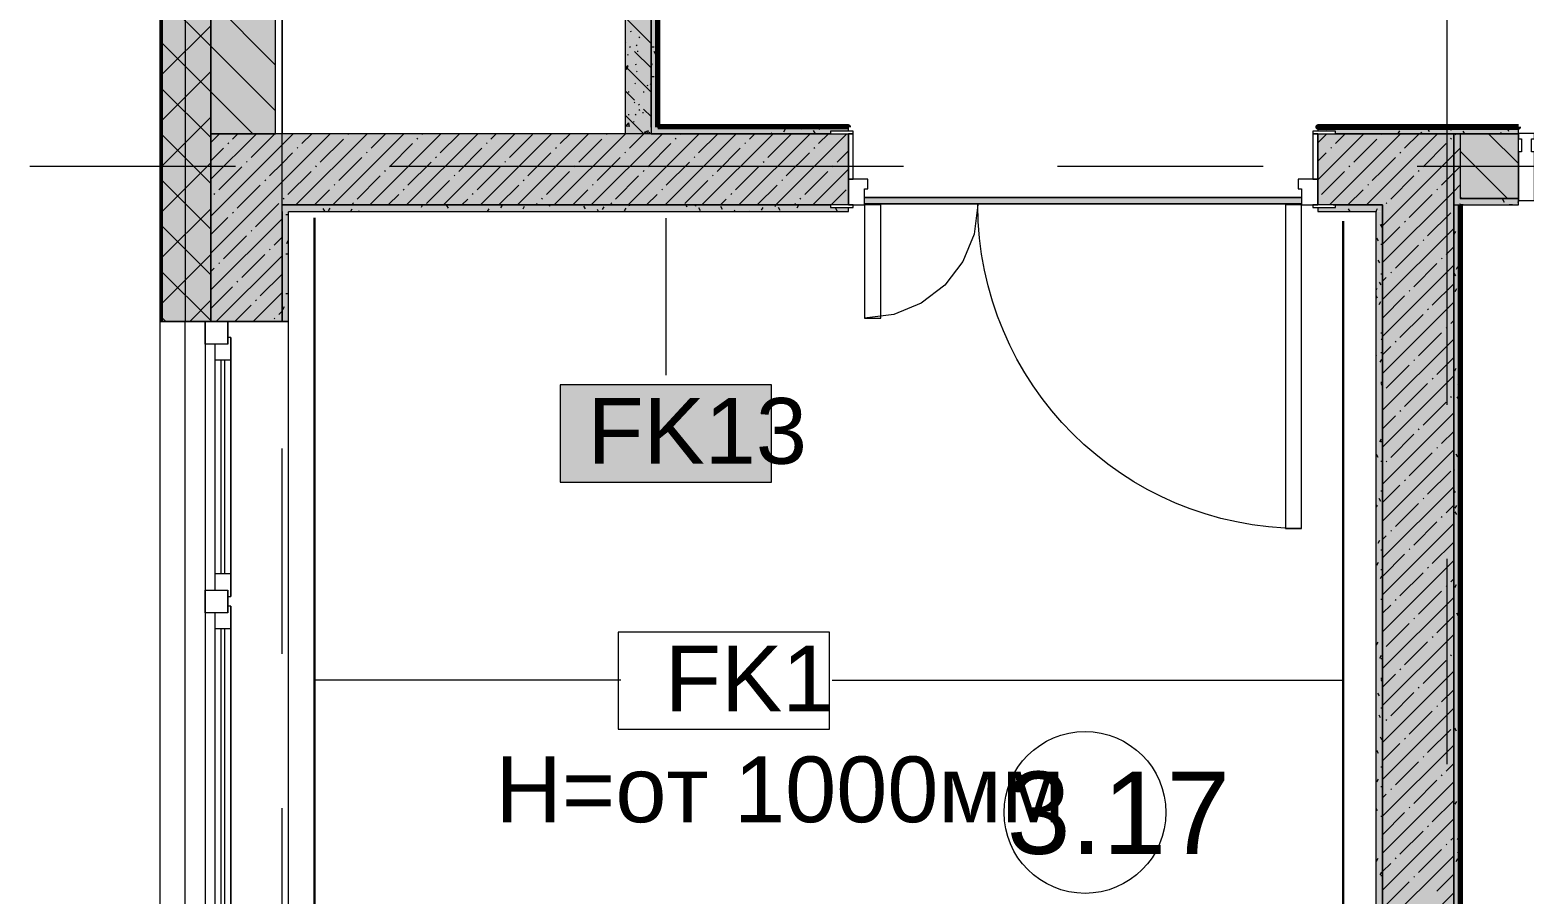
# Model space of a CAD drawing. Header units: millimetres. Extents: x -3817 to 677485, y -22715 to 103890.
# Drawn here: x 551499 to 556116, y 7427 to 10098 of the extents above; entities that cross this region are included whole.
import ezdxf

# ---------------------------------------------------------------- set-up
doc = ezdxf.new("R2010")
doc.units = ezdxf.units.MM
doc.layers.add('PDF _Геометрия', color=7, linetype='Continuous', true_color=0x1d1d1d)
doc.layers.add('PDF _Сплошная заливка', color=7, linetype='Continuous', true_color=0xffffff)
doc.layers.add('PDF _Текст', color=7, linetype='Continuous')
doc.styles.add('PDF GOST-Common', font='arial.ttf')

msp = doc.modelspace()

# ---------------------------------------------------------------- hatches: boundary and pattern name
at = {"layer": 'PDF _Сплошная заливка', "transparency": 33554559}
h = msp.add_hatch(color=256, dxfattribs=at)
h.paths.add_polyline_path([(551908.1, 1776.9), (552058.1, 1776.9), (552058.1, 7096.9), (551908.1, 7096.9), (551908.1, 5006.1)], flags=0)
h.paths.add_polyline_path([(551908.1, 9196.9), (552058.1, 9196.9), (552058.1, 10396.9), (551908.1, 10396.9)], flags=0)
h.paths.add_polyline_path([(551908.1, 12696.9), (552058.1, 12696.9), (552058.1, 14096.9), (551908.1, 14096.9)], flags=0)
h.paths.add_polyline_path([(551908.1, 14996.9), (552058.1, 14996.9), (552058.1, 16949.9), (551908.1, 16949.9), (551908.1, 16477.7)], flags=0)
for points in [[(553338.1, 9776.9), (553418.1, 9776.9), (553418.1, 10296.9), (553338.1, 10296.9), (553338.1, 9785.9)], [(555678.1, 1776.9), (555898.1, 1776.9), (555898.1, 9776.9), (555678.1, 9776.9), (555678.1, 1996.9)]]:
    msp.add_hatch(color=256, dxfattribs=at).paths.add_polyline_path(points)
h = msp.add_hatch(color=256, dxfattribs=at)
h.paths.add_polyline_path([(590658.1, 9776.9), (590658.1, 9796.9), (584238.4, 9796.9), (584238.4, 9776.9), (590158.1, 9776.9)], flags=0)
h.paths.add_polyline_path([(582608.4, 9776.9), (582608.4, 9796.9), (579895.8, 9796.9), (579884.3, 9776.9), (581977.9, 9776.9)], flags=0)
h.paths.add_polyline_path([(579838.1, 9776.9), (579849.7, 9796.9), (579633.1, 9796.9), (579633.1, 9784.9), (579663.1, 9784.9), (579663.1, 9776.9), (579833.1, 9776.9)], flags=0)
h.paths.add_polyline_path([(578503.1, 9776.9), (578503.1, 9784.9), (578533.1, 9785.9), (578533.1, 9796.9), (576289, 9796.9), (576289, 9776.9), (578361, 9776.9)], flags=0)
h.paths.add_polyline_path([(574078.1, 9776.9), (574729.1, 9776.9), (574729.1, 9796.9), (567383.4, 9796.9), (567383.4, 9776.9), (573976.6, 9776.9)], flags=0)
h.paths.add_polyline_path([(565738.4, 9776.9), (565738.4, 9796.9), (560928.1, 9796.9), (560928.1, 9776.9), (565207.7, 9776.9)], flags=0)
h.paths.add_polyline_path([(560762.8, 9776.9), (560923.1, 9776.9), (560923.1, 9796.9), (560583.7, 9796.9), (560572.8, 9777.9), (560538.1, 9796.9), (560533.1, 9796.9), (560533.1, 9776.9), (560538.1, 9776.9)], flags=0)
h.paths.add_polyline_path([(560428.1, 9776.9), (560528.1, 9776.9), (560528.1, 9796.9), (557743.1, 9796.9), (557743.1, 9776.9), (559828.1, 9776.9)], flags=0)
h.paths.add_polyline_path([(556098.1, 9776.9), (556098.1, 9796.9), (555478.1, 9796.9), (555478.1, 9784.9), (555533.1, 9784.9), (555533.1, 9776.9), (555898.1, 9776.9)], flags=0)
h.paths.add_polyline_path([(553418.1, 9776.9), (553973.1, 9778.7), (553973.1, 9784.9), (554028.1, 9784.9), (554028.1, 9796.9), (553418.1, 9796.9), (553418.1, 9785.9)], flags=0)
h = msp.add_hatch(color=256, dxfattribs=at)
h.paths.add_polyline_path([(552058.1, 1776.9), (552278.1, 1776.9), (552278.1, 7096.9), (552058.1, 7096.9), (552058.1, 5006.1)], flags=0)
h.paths.add_polyline_path([(552278.1, 9196.9), (552278.1, 9776.9), (552058.1, 9776.9), (552058.1, 9196.9)], flags=0)
h = msp.add_hatch(color=256, dxfattribs=at)
h.paths.add_polyline_path([(555525.6, 9556.9), (555678.1, 9556.9), (555678.1, 9776.9), (555478.1, 9776.9), (555478.1, 9556.9)], flags=0)
h.paths.add_polyline_path([(554028.1, 9556.9), (554028.1, 9776.9), (552278.1, 9776.9), (552278.1, 9556.9), (553973.1, 9556.9)], flags=0)
h.paths.add_polyline_path([(555918.1, 9556.9), (555918.1, 9776.9), (555898.1, 9776.9), (555898.1, 9556.9)], flags=0)
h = msp.add_hatch(color=256, dxfattribs=at)
h.paths.add_polyline_path([(568378.1, 9576.9), (568828.1, 9576.9), (568828.1, 9776.9), (567383.4, 9776.9), (567383.4, 9576.9), (568298.1, 9576.9)], flags=0)
h.paths.add_polyline_path([(562829.1, 9576.9), (564328.1, 9576.9), (564328.1, 9776.9), (563628.1, 9776.9), (563628.1, 9706.9), (562828.1, 9706.9), (562828.1, 9776.9), (560928.1, 9776.9), (560928.1, 9757.9), (560923.1, 9757.9), (560923.1, 9776.9), (560533.1, 9776.9), (560533.1, 9757.9), (560528.1, 9757.9), (560528.1, 9776.9), (560428.1, 9776.9), (560428.1, 9576.9), (562828.1, 9576.9)], flags=0)
h.paths.add_polyline_path([(565738.4, 9576.9), (565738.4, 9776.9), (564928.1, 9776.9), (564928.1, 9576.9), (565207.7, 9576.9)], flags=0)
h.paths.add_polyline_path([(557743.1, 9576.9), (559828.1, 9576.9), (559828.1, 9776.9), (557743.1, 9776.9)], flags=0)
h.paths.add_polyline_path([(555918.1, 9576.9), (556098.1, 9576.9), (556098.1, 9776.9), (555918.1, 9776.9)], flags=0)
h = msp.add_hatch(color=256, dxfattribs=at)
h.paths.add_polyline_path([(555658.1, 9536.9), (555678.1, 9536.9), (555678.1, 9556.9), (555533.1, 9555.7), (555533.1, 9548.9), (555478.1, 9548.9), (555478.1, 9536.9), (555533.1, 9536.9)], flags=0)
h.paths.add_polyline_path([(552298.1, 9536.9), (554028.1, 9536.9), (554028.1, 9548.9), (553973.1, 9548.9), (553973.1, 9556.9), (552278.1, 9556.9), (552278.1, 9536.9)], flags=0)
at = {"layer": 'PDF _Сплошная заливка', "true_color": 0x494949, "transparency": 33554559}
msp.add_hatch(color=251, dxfattribs=at).paths.add_polyline_path([(554977.4, 9560.3), (555428.1, 9560.3), (555428.1, 9580.3), (554078.1, 9580.3), (554078.1, 9560.3)])
at = {"layer": 'PDF _Сплошная заливка', "transparency": 33554559}
h = msp.add_hatch(color=256, dxfattribs=at)
h.paths.add_polyline_path([(559199.1, 9556.9), (559199.1, 9576.9), (557743.1, 9576.9), (557743.1, 9556.9), (559179.1, 9556.9)], flags=0)
h.paths.add_polyline_path([(555918.1, 9556.9), (556098.1, 9556.9), (556098.1, 9576.9), (555918.1, 9576.9)], flags=0)
h = msp.add_hatch(color=256, dxfattribs=at)
h.paths.add_polyline_path([(552278.1, 3496.9), (552298.1, 3496.9), (552298.1, 7096.9), (552278.1, 7096.9), (552278.1, 5006.1)], flags=0)
h.paths.add_polyline_path([(552278.1, 9196.9), (552298.1, 9196.9), (552298.1, 9536.9), (552278.1, 9536.9)], flags=0)

# ---------------------------------------------------------------- linework, layer by layer
at = {"layer": 'PDF _Геометрия', "color": 9, "lineweight": 9, "true_color": 0xc0c0c0}
for points in [[(551900.1, 14096.9), (551900.1, 12696.9), (552058.1, 12696.9), (552058.1, 10396.9), (551900.1, 10396.9), (551900.1, 9196.9), (552058.1, 9196.9), (551900.1, 9196.9), (551900.1, 7096.9), (552058.1, 7096.9), (551900.1, 7096.9), (551900.1, 1776.9), (551900.1, 1623.9), (551900.1, 1618.9), (555898.1, 1618.9), (555898.1, 1776.9), (552058.1, 1776.9), (552278.1, 1776.9), (555678.1, 1776.9), (555898.1, 1776.9), (555898.1, 9576.9), (555898.1, 2276.9), (555918.1, 2276.9)], [(553438.1, 9796.9), (553438.1, 10396.9), (553418.1, 10396.9)], [(552278.1, 9785.9), (552278.1, 10296.9), (552278.1, 9776.9)], [(554028.1, 9784.9), (554028.1, 9796.9)], [(555918.1, 9556.9), (556098.1, 9556.9), (556098.1, 9576.9), (556098.1, 9776.9), (556098.1, 9796.9), (555478.1, 9796.9), (555478.1, 9785.9)], [(554028.1, 9556.9), (554028.1, 9776.9)], [(555478.1, 9776.9), (555478.1, 9556.9)], [(552278.1, 3496.9), (552278.1, 1996.9), (555678.1, 1996.9), (555678.1, 2016.9), (555658.1, 2016.9), (555658.1, 1996.9), (555678.1, 1996.9), (555678.1, 7396.9), (555678.1, 1996.9), (552278.1, 1996.9), (552298.1, 1996.9), (552298.1, 3496.9), (552298.1, 7096.9), (552298.1, 9196.9), (552298.1, 9535.9)], [(554028.1, 9536.9), (554028.1, 9548.9)], [(555478.1, 9548.9), (555478.1, 9536.9)], [(555658.1, 2017.9), (555658.1, 7396.9), (555658.1, 9535.9)]]:
    msp.add_lwpolyline(points, dxfattribs=at)
at = {"layer": 'PDF _Геометрия', "color": 253, "lineweight": 9, "true_color": 0xaaaaaa}
for points in [[(552278.1, 9280.5), (552278.1, 10868)], [(555878.1, 8939.5), (555878.1, 10527)], [(551499, 9676.9), (552134, 9676.9)], [(552610.3, 9676.9), (554197.8, 9676.9)], [(554674, 9676.9), (555309, 9676.9)], [(555785.3, 9676.9), (557372.8, 9676.9)], [(552040.1, 9196.9), (552040.1, 7096.9)], [(552110.1, 9126.9), (552110.1, 9196.9)], [(552090.1, 8416.9), (552090.1, 9076.9)], [(552100.1, 9076.9), (552100.1, 8416.9)], [(552278.1, 8169.3), (552278.1, 8804.3)], [(555878.1, 7828.3), (555878.1, 8463.3)], [(552110.1, 8296.9), (552110.1, 8366.9)], [(552090.1, 7216.9), (552090.1, 8246.9)], [(552100.1, 8246.9), (552100.1, 7216.9)], [(552278.1, 6105.5), (552278.1, 7693)]]:
    msp.add_lwpolyline(points, dxfattribs=at)
at = {"layer": 'PDF _Геометрия', "color": 7, "lineweight": 9}
for points in [[(551905.1, 10396.9), (551905.1, 9196.9)], [(551908.1, 10396.9), (551908.1, 9196.9)], [(551979.1, 10396.9), (551979.1, 9196.9)], [(553418.1, 9796.9), (553418.1, 9776.9), (553973.1, 9776.9), (553418.1, 9776.9), (553338.1, 9776.9)], [(554028.1, 9796.9), (553439.1, 9796.9)], [(555898.1, 9576.9), (555898.1, 9776.9), (556098.1, 9776.9), (555918.1, 9776.9), (555918.1, 9576.9), (556098.1, 9576.9), (555918.1, 9576.9)], [(555918.1, 9776.9), (555898.1, 9776.9), (555898.1, 9576.9), (555898.1, 9556.9), (555918.1, 9556.9)], [(552278.1, 9536.9), (552278.1, 9196.9), (552278.1, 9536.9), (552278.1, 9556.9), (553973.1, 9556.9), (552278.1, 9556.9)], [(552298.1, 9536.9), (554028.1, 9536.9)], [(553463.6, 9516.2), (553463.6, 9030.8)], [(555478.1, 9536.9), (555525.6, 9536.9), (555658.1, 9536.9), (555658.1, 9535.9)], [(555918.1, 2276.9), (555918.1, 9555.9)], [(553325, 8087.9), (552378.1, 8087.9)], [(553978.1, 8087.9), (555557.1, 8087.9)]]:
    msp.add_lwpolyline(points, dxfattribs=at)
for points in [[(552058.1, 9776.9), (552058.1, 9196.9), (552058.1, 9776.9), (552058.1, 10396.9), (552058.1, 9776.9), (552258.1, 9776.9)], [(555678.1, 9776.9), (555533.1, 9776.9)], [(554078.1, 9580.3), (555428.1, 9580.3)], [(554078.1, 9560.3), (555428.1, 9560.3)], [(555678.1, 9523.8), (555678.1, 9536.9), (555678.1, 9556.9), (555525.6, 9556.9), (555678.1, 9556.9), (555678.1, 9536.9), (555678.1, 9523.8), (555678.1, 9344.9), (555678.1, 7396.9), (555678.1, 9344.9)], [(553790.2, 9000.7), (553137.1, 9000.7), (553137.1, 8700.7), (553790.2, 8700.7)], [(553969.5, 8236.9), (553316.4, 8236.9), (553316.4, 7936.9), (553969.5, 7936.9)]]:
    msp.add_lwpolyline(points, close=True, dxfattribs=at)
at = {"layer": 'PDF _Геометрия', "color": 231, "lineweight": 70, "true_color": 0xff80c0}
for points in [[(553439.1, 9797.9), (553439.1, 10396.9), (553439.1, 10397.9), (552279.1, 10397.9), (552279.1, 10396.9)], [(553418.1, 10396.9), (553438.1, 10396.9), (553438.1, 9796.9)], [(555918.1, 2276.9), (555918.1, 1875.9), (555919.1, 1875.9), (555919.1, 9555.9)]]:
    msp.add_lwpolyline(points, dxfattribs=at)
at = {"layer": 'PDF _Геометрия', "color": 9, "lineweight": 9, "true_color": 0xc0c0c0}
for points in [[(553418.1, 9796.9), (553418.1, 10296.9), (553418.1, 10376.9)], [(553338.1, 9776.9), (552278.1, 9776.9), (552258.1, 9776.9), (552258.1, 10296.9), (553338.1, 10296.9)], [(555898.1, 9776.9), (555678.1, 9776.9)], [(552278.1, 9196.9), (552058.1, 9196.9)], [(552298.1, 9196.9), (552278.1, 9196.9)]]:
    msp.add_lwpolyline(points, close=True, dxfattribs=at)
at = {"layer": 'PDF _Геометрия', "lineweight": 9}
for points in [[(552258.1, 9989.3), (552058.1, 10189.3), (551908.1, 10339.3)], [(552258.1, 9847.9), (552058.1, 10047.9), (551908.1, 10197.9)], [(551908.1, 9960.7), (552058.1, 10110.7)], [(552187.7, 9776.9), (552058.1, 9906.5), (551908.1, 10056.5)], [(551908.1, 9819.3), (552058.1, 9969.3)], [(552058.1, 9765), (551908.1, 9915)], [(551908.1, 9677.9), (552058.1, 9827.9)], [(552058.1, 9623.6), (551908.1, 9773.6)], [(552058.1, 9750.3), (552084.7, 9776.9)], [(552058.1, 9636.3), (552198.7, 9776.9)], [(552058.1, 9522.2), (552278.1, 9742.2), (552312.8, 9776.9)], [(552058.1, 9408.2), (552278.1, 9628.2), (552426.8, 9776.9)], [(552111.1, 9746.3), (552113.5, 9748.6)], [(552125.3, 9760.5), (552141.7, 9776.9)], [(552182.4, 9703.5), (552253.7, 9774.8)], [(552320.9, 9556.9), (552540.9, 9776.9)], [(552339.2, 9746.3), (552369.8, 9776.9)], [(552396.2, 9689.2), (552467.5, 9760.5)], [(552434.9, 9556.9), (552654.9, 9776.9)], [(552481.8, 9774.8), (552483.8, 9776.9)], [(552549, 9556.9), (552769, 9776.9)], [(552553, 9732), (552597.9, 9776.9)], [(552610.1, 9675), (552681.3, 9746.3)], [(552663, 9556.9), (552883, 9776.9)], [(552695.6, 9760.5), (552698, 9762.9)], [(552709.8, 9774.8), (552711.9, 9776.9)], [(552766.9, 9717.7), (552826, 9776.9)], [(552777.1, 9556.9), (552997.1, 9776.9)], [(552891.1, 9556.9), (553111.1, 9776.9)], [(552909.4, 9746.3), (552911.8, 9748.6)], [(552923.7, 9760.5), (552940, 9776.9)], [(552980.7, 9703.5), (553052, 9774.8)], [(553005.2, 9556.9), (553225.2, 9776.9)], [(553119.2, 9556.9), (553339.2, 9776.9)], [(553137.5, 9746.3), (553168.1, 9776.9)], [(553194.6, 9689.2), (553265.8, 9760.5)], [(553233.3, 9556.9), (553453.3, 9776.9)], [(553280.1, 9774.8), (553282.2, 9776.9)], [(553347.3, 9556.9), (553567.3, 9776.9)], [(553351.4, 9732), (553396.2, 9776.9)], [(553408.4, 9675), (553479.7, 9746.3)], [(553461.4, 9556.9), (553681.4, 9776.9)], [(553493.9, 9760.5), (553496.3, 9762.9)], [(553508.2, 9774.8), (553510.3, 9776.9)], [(553565.2, 9717.7), (553624.3, 9776.9)], [(553575.4, 9556.9), (553795.4, 9776.9)], [(553689.5, 9556.9), (553909.5, 9776.9)], [(553707.8, 9746.3), (553710.2, 9748.6)], [(553722, 9760.5), (553738.4, 9776.9)], [(553779.1, 9703.5), (553850.3, 9774.8)], [(553803.5, 9556.9), (554023.5, 9776.9)], [(553935.9, 9746.3), (553966.5, 9776.9)], [(555478.1, 9748.8), (555506.1, 9776.9)], [(555478.1, 9634.8), (555620.2, 9776.9)], [(555514.2, 9556.9), (555678.1, 9720.7), (555734.2, 9776.9)], [(555532.6, 9746.3), (555563.2, 9776.9)], [(555589.6, 9689.2), (555660.9, 9760.5)], [(555628.3, 9556.9), (555678.1, 9606.7), (555848.3, 9776.9)], [(555675.1, 9774.8), (555677.2, 9776.9)], [(555746.4, 9732), (555791.3, 9776.9)], [(555803.4, 9675), (555874.7, 9746.3)], [(555889, 9760.5), (555891.3, 9762.9)], [(555903.2, 9774.8), (555905.3, 9776.9)], [(556098.1, 9684.8), (556006.1, 9776.9)], [(552058.1, 9693.3), (552096.8, 9732)], [(552239.4, 9646.5), (552278.1, 9685.2), (552310.7, 9717.7)], [(552324.9, 9732), (552327.3, 9734.4)], [(552453.2, 9632.2), (552524.5, 9703.5)], [(552538.8, 9717.7), (552541.1, 9720.1)], [(552752.6, 9703.5), (552755, 9705.9)], [(552823.9, 9660.7), (552895.2, 9732)], [(553037.7, 9646.5), (553109, 9717.7)], [(553123.3, 9732), (553125.6, 9734.4)], [(553251.6, 9632.2), (553322.9, 9703.5)], [(553337.1, 9717.7), (553339.5, 9720.1)], [(553551, 9703.5), (553553.3, 9705.9)], [(553622.2, 9660.7), (553693.5, 9732)], [(553836.1, 9646.5), (553907.4, 9717.7)], [(553921.6, 9732), (553924, 9734.4)], [(553992.9, 9689.2), (554028.1, 9724.4)], [(555478.1, 9691.8), (555504.1, 9717.7)], [(555518.3, 9732), (555520.7, 9734.4)], [(555646.6, 9632.2), (555678.1, 9663.7), (555717.9, 9703.5)], [(555678.1, 9492.6), (555898.1, 9712.6), (555918.1, 9732.6)], [(555732.2, 9717.7), (555734.5, 9720.1)], [(556064.7, 9576.9), (555918.1, 9723.4)], [(551908.1, 9536.5), (552058.1, 9686.5)], [(552082.6, 9603.7), (552153.9, 9675)], [(552168.1, 9689.2), (552170.5, 9691.6)], [(552296.4, 9589.4), (552367.7, 9660.7)], [(552382, 9675), (552384.3, 9677.3)], [(552595.8, 9660.7), (552598.2, 9663.1)], [(552667.1, 9618), (552738.4, 9689.2)], [(552880.9, 9603.7), (552952.2, 9675)], [(552966.5, 9689.2), (552968.8, 9691.6)], [(553094.8, 9589.4), (553166, 9660.7)], [(553180.3, 9675), (553182.7, 9677.3)], [(553394.1, 9660.7), (553396.5, 9663.1)], [(553465.4, 9618), (553536.7, 9689.2)], [(553679.3, 9603.7), (553750.5, 9675)], [(553764.8, 9689.2), (553767.2, 9691.6)], [(553893.1, 9589.4), (553964.4, 9660.7)], [(553917.6, 9556.9), (554028.1, 9667.4)], [(553978.6, 9675), (553981, 9677.3)], [(555489.8, 9589.4), (555561.1, 9660.7)], [(555575.3, 9675), (555577.7, 9677.3)], [(555789.2, 9660.7), (555791.6, 9663.1)], [(555860.5, 9618), (555898.1, 9655.6), (555918.1, 9675.6)], [(552058.1, 9482.2), (551908.1, 9632.2)], [(552139.6, 9546.7), (552210.9, 9618)], [(552225.1, 9632.2), (552227.5, 9634.6)], [(552377.9, 9556.9), (552424.7, 9603.7)], [(552439, 9618), (552441.4, 9620.3)], [(552510.3, 9575.2), (552581.5, 9646.5)], [(552652.8, 9603.7), (552655.2, 9606.1)], [(552724.1, 9560.9), (552795.4, 9632.2)], [(552809.6, 9646.5), (552812, 9648.8)], [(552948.1, 9556.9), (553009.2, 9618)], [(553023.5, 9632.2), (553025.9, 9634.6)], [(553176.2, 9556.9), (553223.1, 9603.7)], [(553237.3, 9618), (553239.7, 9620.3)], [(553308.6, 9575.2), (553379.9, 9646.5)], [(553451.2, 9603.7), (553453.5, 9606.1)], [(553522.5, 9560.9), (553593.7, 9632.2)], [(553608, 9646.5), (553610.4, 9648.8)], [(553746.5, 9556.9), (553807.6, 9618)], [(553821.8, 9632.2), (553824.2, 9634.6)], [(553974.6, 9556.9), (554021.4, 9603.7)], [(555571.3, 9556.9), (555618.1, 9603.7)], [(555632.4, 9618), (555634.7, 9620.3)], [(555678.1, 9378.6), (555898.1, 9598.6), (555918.1, 9618.6)], [(555703.6, 9575.2), (555774.9, 9646.5)], [(555846.2, 9603.7), (555848.6, 9606.1)], [(552068.3, 9589.4), (552070.7, 9591.8)], [(552196.6, 9489.6), (552267.9, 9560.9)], [(552282.2, 9575.2), (552284.5, 9577.6)], [(552496, 9560.9), (552498.4, 9563.3)], [(552606, 9556.9), (552638.6, 9589.4)], [(552834.1, 9556.9), (552852.4, 9575.2)], [(552866.7, 9589.4), (552869, 9591.8)], [(553062.2, 9556.9), (553066.3, 9560.9)], [(553080.5, 9575.2), (553082.9, 9577.6)], [(553294.4, 9560.9), (553296.7, 9563.3)], [(553404.3, 9556.9), (553436.9, 9589.4)], [(553632.4, 9556.9), (553650.8, 9575.2)], [(553665, 9589.4), (553667.4, 9591.8)], [(553860.5, 9556.9), (553864.6, 9560.9)], [(553878.9, 9575.2), (553881.2, 9577.6)], [(555689.4, 9560.9), (555691.8, 9563.3)], [(555760.7, 9518.2), (555831.9, 9589.4)], [(555917.5, 9560.9), (555918.1, 9561.6)], [(555923.2, 9576.9), (555918.1, 9582)], [(551908.1, 9395), (552058.1, 9545)], [(552058.1, 9465.2), (552111.1, 9518.2)], [(552058.1, 9294.1), (552278.1, 9514.1)], [(552125.3, 9532.4), (552127.7, 9534.8)], [(555817.7, 9461.1), (555889, 9532.4)], [(552058.1, 9340.8), (551908.1, 9490.8)], [(552182.4, 9475.4), (552184.7, 9477.8)], [(555678.1, 9435.6), (555732.2, 9489.6)], [(555678.1, 9264.5), (555898.1, 9484.5)], [(555746.4, 9503.9), (555748.8, 9506.3)], [(552096.8, 9389.9), (552168.1, 9461.1)], [(552239.4, 9418.4), (552241.8, 9420.7)], [(552253.7, 9432.6), (552278.1, 9457.1)], [(555717.9, 9361.3), (555789.2, 9432.6)], [(555803.4, 9446.9), (555805.8, 9449.2)], [(555874.7, 9404.1), (555898.1, 9427.5)], [(551908.1, 9253.6), (552058.1, 9403.6)], [(552074.9, 9196.9), (552278.1, 9400.1)], [(552082.6, 9375.6), (552084.9, 9378)], [(552153.9, 9332.8), (552225.1, 9404.1)], [(555774.9, 9304.3), (555846.2, 9375.6)], [(555860.5, 9389.9), (555862.8, 9392.2)], [(552058.1, 9199.3), (551908.1, 9349.3)], [(552058.1, 9351.1), (552068.3, 9361.3)], [(552210.9, 9275.8), (552278.1, 9343)], [(555678.1, 9150.5), (555898.1, 9370.5)], [(555678.1, 9321.6), (555689.4, 9332.8)], [(555703.6, 9347.1), (555706, 9349.5)], [(552058.1, 9237.1), (552125.3, 9304.3)], [(552139.6, 9318.6), (552142, 9320.9)], [(552189, 9196.9), (552278.1, 9286)], [(555760.7, 9290.1), (555763, 9292.4)], [(555831.9, 9247.3), (555898.1, 9313.5)], [(551992.8, 9196.9), (552058.1, 9262.2)], [(552131.9, 9196.9), (552182.4, 9247.3)], [(552196.6, 9261.5), (552199, 9263.9)], [(555678.1, 9207.5), (555746.4, 9275.8)], [(555678.1, 9036.4), (555898.1, 9256.4)], [(555817.7, 9233), (555820.1, 9235.4)], [(551919.2, 9196.9), (551908.1, 9207.9)], [(552253.7, 9204.5), (552256, 9206.9)], [(552267.9, 9218.8), (552278.1, 9229)], [(555732.2, 9147.5), (555803.4, 9218.8)], [(555889, 9190.3), (555898.1, 9199.4)], [(555678.1, 8922.4), (555898.1, 9142.4)], [(555789.2, 9090.5), (555860.5, 9161.8)], [(555874.7, 9176), (555877.1, 9178.4)], [(555678.1, 9093.5), (555703.6, 9119)], [(555717.9, 9133.2), (555720.3, 9135.6)], [(555689.4, 8990.7), (555760.7, 9062)], [(555774.9, 9076.2), (555777.3, 9078.6)], [(555846.2, 9033.4), (555898.1, 9085.4)], [(555678.1, 8808.3), (555898.1, 9028.3)], [(555746.4, 8933.7), (555817.7, 9004.9)], [(555831.9, 9019.2), (555834.3, 9021.6)], [(555889, 8962.2), (555891.3, 8964.5)], [(555678.1, 8694.3), (555898.1, 8914.3)], [(555732.2, 8919.4), (555734.5, 8921.8)], [(555803.4, 8876.6), (555874.7, 8947.9)], [(555678.1, 8865.4), (555717.9, 8905.1)], [(555789.2, 8862.4), (555791.6, 8864.7)], [(555703.6, 8776.8), (555774.9, 8848.1)], [(555860.5, 8819.6), (555898.1, 8857.3)], [(555678.1, 8580.2), (555898.1, 8800.2)], [(555760.7, 8719.8), (555831.9, 8791.1)], [(555846.2, 8805.4), (555848.6, 8807.7)], [(555689.4, 8762.6), (555691.8, 8765)], [(555817.7, 8662.8), (555889, 8734.1)], [(555678.1, 8637.3), (555732.2, 8691.3)], [(555678.1, 8466.2), (555898.1, 8686.2)], [(555746.4, 8705.6), (555748.8, 8707.9)], [(555717.9, 8563), (555789.2, 8634.3)], [(555803.4, 8648.5), (555805.8, 8650.9)], [(555860.5, 8591.5), (555862.8, 8593.9)], [(555874.7, 8605.8), (555898.1, 8629.2)], [(555678.1, 8352.1), (555898.1, 8572.1)], [(555703.6, 8548.7), (555706, 8551.1)], [(555774.9, 8506), (555846.2, 8577.3)], [(555678.1, 8523.2), (555689.4, 8534.5)], [(555831.9, 8448.9), (555898.1, 8515.1)], [(555678.1, 8409.2), (555746.4, 8477.5)], [(555678.1, 8238.1), (555898.1, 8458.1)], [(555760.7, 8491.7), (555763, 8494.1)], [(555732.2, 8349.2), (555803.4, 8420.4)], [(555817.7, 8434.7), (555820.1, 8437.1)], [(555789.2, 8292.1), (555860.5, 8363.4)], [(555874.7, 8377.7), (555877.1, 8380)], [(555889, 8391.9), (555898.1, 8401.1)], [(555678.1, 8124), (555898.1, 8344)], [(555678.1, 8295.1), (555703.6, 8320.6)], [(555717.9, 8334.9), (555720.3, 8337.3)], [(555774.9, 8277.9), (555777.3, 8280.2)], [(555846.2, 8235.1), (555898.1, 8287)], [(555678.1, 8010), (555898.1, 8230)], [(555689.4, 8192.3), (555760.7, 8263.6)], [(555831.9, 8220.8), (555834.3, 8223.2)], [(555746.4, 8135.3), (555817.7, 8206.6)], [(555803.4, 8078.3), (555874.7, 8149.6)], [(555889, 8163.8), (555891.3, 8166.2)], [(555678.1, 7895.9), (555898.1, 8115.9)], [(555678.1, 8067), (555717.9, 8106.8)], [(555732.2, 8121.1), (555734.5, 8123.4)], [(555703.6, 7978.5), (555774.9, 8049.8)], [(555789.2, 8064), (555791.6, 8066.4)], [(555860.5, 8021.3), (555898.1, 8058.9)], [(555678.1, 7781.9), (555898.1, 8001.9)], [(555760.7, 7921.5), (555831.9, 7992.7)], [(555846.2, 8007), (555848.6, 8009.4)], [(555689.4, 7964.2), (555691.8, 7966.6)], [(555746.4, 7907.2), (555748.8, 7909.6)], [(555817.7, 7864.4), (555889, 7935.7)], [(555678.1, 7838.9), (555732.2, 7893)], [(555678.1, 7667.8), (555898.1, 7887.8)], [(555803.4, 7850.2), (555805.8, 7852.6)], [(555717.9, 7764.7), (555789.2, 7835.9)], [(555874.7, 7807.4), (555898.1, 7830.8)], [(555678.1, 7553.8), (555898.1, 7773.8)], [(555774.9, 7707.6), (555846.2, 7778.9)], [(555860.5, 7793.2), (555862.8, 7795.5)], [(555678.1, 7724.9), (555689.4, 7736.1)], [(555703.6, 7750.4), (555706, 7752.8)], [(555831.9, 7650.6), (555898.1, 7716.8)], [(555678.1, 7610.8), (555746.4, 7679.1)], [(555760.7, 7693.4), (555763, 7695.7)], [(555678.1, 7439.7), (555898.1, 7659.7)], [(555732.2, 7550.8), (555803.4, 7622.1)], [(555817.7, 7636.3), (555820.1, 7638.7)], [(555874.7, 7579.3), (555877.1, 7581.7)], [(555889, 7593.6), (555898.1, 7602.7)], [(555678.1, 7325.7), (555898.1, 7545.7)], [(555717.9, 7536.6), (555720.3, 7538.9)], [(555789.2, 7493.8), (555860.5, 7565.1)], [(555678.1, 7496.8), (555703.6, 7522.3)], [(555774.9, 7479.5), (555777.3, 7481.9)], [(555846.2, 7436.8), (555898.1, 7488.7)], [(555689.4, 7394), (555760.7, 7465.3)], [(555678.1, 7211.6), (555898.1, 7431.6)]]:
    msp.add_lwpolyline(points, dxfattribs=at)
at = {"layer": 'PDF _Геометрия', "color": 252, "lineweight": 9, "true_color": 0x878787}
for points in [[(553418.1, 10056.1), (553338.1, 10136.1)], [(553354.7, 10093.1), (553358, 10093.5)], [(553380.7, 10076.7), (553383.1, 10074.4)], [(553417.6, 10088.6), (553418.1, 10088.3)], [(553339.9, 10058.9), (553338.1, 10060.7)], [(553344.7, 10022.1), (553347.5, 10020.3)], [(553354.9, 10043.9), (553352.4, 10046.4)], [(553418.1, 9980.7), (553367.5, 10031.3)], [(553372.3, 10049.6), (553375, 10051.6)], [(553375.3, 10031.8), (553378.6, 10032.3)], [(553338.1, 9983.9), (553347.4, 9987.5)], [(553418.1, 9905.2), (553338.1, 9985.2)], [(553338.1, 9980.6), (553343.8, 9976.8)], [(553343.8, 9976.8), (553347.4, 9987.5)], [(553370.1, 9990.4), (553372.8, 9992.4)], [(553368, 9931.2), (553370.6, 9933.2)], [(553373.3, 9970.6), (553375.8, 9968.3)], [(553405, 9927.3), (553407.8, 9925.5)], [(553415.9, 9931.5), (553418.1, 9929.5)], [(553367.5, 9880.4), (553338.1, 9909.8)], [(553347.6, 9907.4), (553350.4, 9905.6)], [(553394, 9906.4), (553397.3, 9906.8)], [(553395.6, 9776.9), (553338.1, 9834.3)], [(553347.2, 9836.3), (553350.6, 9836.7)], [(553365.8, 9872), (553368.5, 9874.1)], [(553369.6, 9836.9), (553372.4, 9835.1)], [(553382.6, 9865.3), (553380.1, 9867.8)], [(553380.1, 9851.5), (553382.6, 9849.2)], [(553391.7, 9842.1), (553395.1, 9842.5)], [(553418.1, 9829.8), (553395.2, 9852.8)], [(553352, 9799.7), (553341.4, 9800.7), (553349.9, 9810.9)], [(553352, 9799.7), (553349.9, 9810.9)], [(553363.6, 9812.8), (553366.3, 9814.9)], [(553405.8, 9776.9), (553397.8, 9782.2), (553410.3, 9787)], [(553406.9, 9776.9), (553410.3, 9787)], [(553412.3, 9780.8), (553415.6, 9781.3)]]:
    msp.add_lwpolyline(points, dxfattribs=at)
at = {"layer": 'PDF _Геометрия', "color": 253, "lineweight": 9, "true_color": 0x9b9b9b}
for points in [[(553418.1, 10045.5), (553427.9, 10045.5)], [(553432.8, 10022.1), (553427.8, 10030.8)], [(553421.7, 9992.9), (553418.1, 9986.6)], [(553418.1, 9954.1), (553427.9, 9954.1)], [(553418.7, 9802.7), (553418.1, 9803.7)], [(553460.3, 9791.6), (553457.2, 9796.9)], [(553625.3, 9796.9), (553623.8, 9794.2)], [(553774.1, 9796.8), (553774, 9796.9)], [(553832.9, 9790.7), (553827.9, 9782)], [(553871.7, 9796.9), (553869.5, 9793.1)], [(553883.7, 9789.7), (553879.6, 9796.9)], [(553942.1, 9796.9), (553937.6, 9789.1)], [(555525.9, 9796.9), (555521.7, 9789.6)], [(555631.4, 9796.9), (555631.3, 9796.6)], [(555781.6, 9794.3), (555780.1, 9796.9)], [(555823.2, 9783.2), (555818.2, 9791.9)], [(555877.8, 9796.9), (555877.1, 9795.5)], [(555891.2, 9787.3), (555886.2, 9796)], [(555948.2, 9796.9), (555945.1, 9791.5)], [(556068.9, 9784.3), (556063.9, 9793)], [(553539.2, 9776.9), (553538.5, 9778)], [(553791.3, 9779.5), (553789.7, 9776.9)], [(553925.4, 9778.5), (553920.3, 9787.2)], [(555485, 9787.1), (555484.4, 9785.9)], [(555504.9, 9785.9), (555504.4, 9786.7)], [(555730.8, 9786), (555725.7, 9777.3)], [(555798.8, 9781.9), (555795.9, 9776.9)], [(555932.5, 9776.9), (555927.9, 9784.8)], [(556044.5, 9780.8), (556042.2, 9776.9)], [(552712.5, 9556.9), (552707.8, 9548.8)], [(553106, 9551.8), (553103.1, 9556.9)], [(553174, 9555.9), (553173.5, 9556.9)], [(553351.7, 9552.9), (553349.4, 9556.9)], [(553529.4, 9549.9), (553525.4, 9556.9)], [(553557.1, 9556.9), (553554.7, 9552.6)], [(553803.5, 9556.9), (553800.4, 9551.5)], [(555563.3, 9556.9), (555562.2, 9555)], [(555917.2, 9557.8), (555918.1, 9557.8), (555927.2, 9557.8)], [(555918.7, 9556.9), (555918.1, 9557.9)], [(555918.7, 9556.8), (555918.5, 9557.1)], [(556054.8, 9564.9), (556049.8, 9573.7)], [(556069.6, 9557.8), (556079.6, 9557.8)], [(556098.1, 9568.8), (556095.3, 9564)], [(552290, 9527.3), (552298.1, 9527.3)], [(552410.4, 9537.4), (552405.4, 9546.1)], [(552425.5, 9547.4), (552420.4, 9538.7)], [(552493.5, 9543.4), (552489.7, 9536.9)], [(552516.3, 9536.9), (552515.1, 9539)], [(552792.2, 9546.6), (552787.2, 9555.4)], [(552916.9, 9545.3), (552912.1, 9536.9)], [(552958.6, 9556.4), (552953.5, 9547.7)], [(553026.6, 9552.3), (553021.6, 9543.6)], [(553215.7, 9544.7), (553210.6, 9553.5)], [(553255.4, 9536.9), (553252.3, 9542.3)], [(553272.3, 9551.2), (553267.3, 9542.5)], [(553340.4, 9547.1), (553335.3, 9538.4)], [(553571.1, 9538.8), (553566, 9547.5)], [(553639.1, 9542.8), (553634.1, 9551.6)], [(553677.7, 9536.9), (553675.7, 9540.4)], [(553722.2, 9537.9), (553721.6, 9536.9)], [(553763.8, 9549), (553758.8, 9540.3)], [(553816.8, 9539.9), (553811.8, 9548.6)], [(553873.5, 9556.1), (553868.4, 9547.4)], [(553994.5, 9536.9), (553989.5, 9545.6)], [(555578.3, 9536.9), (555573.5, 9545.1)], [(555661.7, 9544.4), (555657.3, 9536.9)], [(555677.1, 9487.7), (555672.1, 9496.4)], [(555673.3, 9496.9), (555678.1, 9496.9)], [(555903.3, 9475.2), (555898.3, 9466.5)], [(555917.2, 9496.9), (555918.1, 9496.9)], [(552296.5, 9445.9), (552291.4, 9437.2)], [(555665.9, 9446), (555660.9, 9454.7)], [(555673.3, 9435.9), (555678.1, 9435.9)], [(552290, 9405.4), (552298.1, 9405.4)], [(555670, 9378), (555665, 9386.7)], [(555917.2, 9405.4), (555918.1, 9405.4)], [(555673.3, 9344.5), (555678.1, 9344.5)], [(555904.6, 9337.4), (555899.6, 9346.2)], [(555910.4, 9365.6), (555905.3, 9356.9)], [(552290, 9283.5), (552298.1, 9283.5)], [(555660.6, 9298.6), (555658.1, 9294.4)], [(555674.1, 9310), (555669.1, 9318.7)], [(555906.3, 9297.5), (555901.3, 9288.8)], [(552284.2, 9241.8), (552279.2, 9233.1)], [(555662.9, 9268.3), (555658.1, 9276.7)], [(555671.7, 9257), (555666.7, 9248.3)], [(555917.4, 9255.9), (555912.4, 9247.2)], [(552290.3, 9196.9), (552289.7, 9197.8)], [(555917.2, 9222.5), (555918.1, 9222.5)], [(555673.3, 9161.6), (555678.1, 9161.6)], [(555678.1, 9146.2), (555673.8, 9138.6)], [(555917.2, 9161.6), (555918.1, 9161.6)], [(555673.3, 9100.6), (555678.1, 9100.6)], [(555660, 9090.6), (555658.1, 9093.8)], [(555674.7, 9079.3), (555669.7, 9070.6)], [(555905.2, 9051.8), (555900.2, 9043.1)], [(555917.2, 9070.1), (555918.1, 9070.1)], [(555673.3, 9009.2), (555678.1, 9009.2)], [(555678.1, 8998.2), (555674.2, 9004.9)], [(555916.4, 9010.2), (555911.3, 9001.5)], [(555913.9, 8955.6), (555908.8, 8964.4)], [(555917.9, 8887.6), (555912.9, 8896.3)], [(555917.2, 8887.3), (555918.1, 8887.3)], [(555673.6, 8833.6), (555668.6, 8824.9)], [(555673.3, 8826.3), (555678.1, 8826.3)], [(555918.1, 8826.3), (555917, 8828.3)], [(555917.2, 8826.3), (555918.1, 8826.3)], [(555665.1, 8776.8), (555660.1, 8785.6)], [(555910.9, 8777.9), (555905.8, 8786.7)], [(555673.3, 8765.3), (555678.1, 8765.3)], [(555899.7, 8736.3), (555898.1, 8739.1)], [(555900, 8738), (555898.1, 8734.7)], [(555917.2, 8734.9), (555918.1, 8734.9)], [(555673.3, 8640.8), (555668.3, 8649.5)], [(555673.3, 8673.9), (555678.1, 8673.9)], [(555903.8, 8668.3), (555898.8, 8677)], [(555661.4, 8629.5), (555658.1, 8623.8)], [(555907.1, 8628.4), (555902.1, 8619.7)], [(555907.9, 8600.2), (555902.8, 8608.9)], [(555917.2, 8552), (555918.1, 8552)], [(555668.4, 8519.8), (555663.4, 8511.1)], [(555664.3, 8451.8), (555659.3, 8443.1)], [(555673.3, 8491), (555678.1, 8491)], [(555917.2, 8491), (555918.1, 8491)], [(555659.1, 8421.4), (555658.1, 8423.2)], [(555675.5, 8410.1), (555670.5, 8401.4)], [(555673.3, 8430.1), (555678.1, 8430.1)], [(555906, 8382.6), (555901, 8373.9)], [(555917.2, 8399.6), (555918.1, 8399.6)], [(555673.3, 8338.6), (555678.1, 8338.6)], [(555917.2, 8341), (555912.1, 8332.3)], [(555678.1, 8266.7), (555677.5, 8267.7)], [(555913.1, 8286.5), (555908, 8295.2)], [(555663.3, 8206), (555658.2, 8197.3)], [(555917.2, 8216.7), (555918.1, 8216.7)], [(555674.4, 8164.4), (555669.4, 8155.7)], [(555673.3, 8155.7), (555678.1, 8155.7)], [(555918.1, 8159.8), (555915.1, 8154.6)], [(555918.1, 8155.8), (555916.2, 8159.1)], [(555917.2, 8155.7), (555918.1, 8155.7)], [(555673.3, 8094.8), (555678.1, 8094.8)], [(555678.1, 8083.8), (555674.5, 8090)], [(555668.4, 8039.6), (555663.4, 8048.4)], [(555898.9, 8067.1), (555898.1, 8068.5)], [(555917.2, 8064.3), (555918.1, 8064.3)], [(555673.3, 8003.3), (555678.1, 8003.3)], [(555672.5, 7971.6), (555667.5, 7980.3)], [(555676.6, 7903.6), (555671.5, 7912.3)], [(555907.1, 7931.1), (555902, 7939.8)], [(555918.1, 7915.9), (555914, 7908.9)], [(555665.4, 7861.9), (555660.4, 7870.6)], [(555917.2, 7881.4), (555918.1, 7881.4)], [(555673.3, 7820.5), (555678.1, 7820.5)], [(555917.2, 7820.5), (555918.1, 7820.5)], [(555665.1, 7782.6), (555660.1, 7773.9)], [(555673.3, 7759.5), (555678.1, 7759.5)], [(555658.3, 7752.3), (555658.1, 7752.7)], [(555906.8, 7713.5), (555901.8, 7704.8)], [(555917.2, 7729), (555918.1, 7729)], [(555662.4, 7684.2), (555658.1, 7691.7)], [(555673.3, 7668.1), (555678.1, 7668.1)], [(555678.1, 7596.1), (555676.7, 7598.5)], [(555913.9, 7603.8), (555908.8, 7595.1)], [(555664.1, 7536.9), (555659, 7528.1)], [(555909.8, 7535.8), (555904.8, 7527.1)], [(555916.3, 7549.3), (555911.3, 7558)], [(555917.2, 7546.1), (555918.1, 7546.1)], [(555675.2, 7495.2), (555670.2, 7486.5)], [(555673.3, 7485.2), (555678.1, 7485.2)], [(555918.1, 7485.2), (555915.4, 7489.9)], [(555918.1, 7489.2), (555915.9, 7485.4)], [(555917.2, 7485.2), (555918.1, 7485.2)]]:
    msp.add_lwpolyline(points, dxfattribs=at)
at = {"layer": 'PDF _Геометрия', "color": 231, "lineweight": 9, "true_color": 0xff80c0}
for points in [[(553438.1, 9796.9), (553439.1, 9796.9)], [(555919.1, 9555.9), (555918.1, 9555.9), (555918.1, 2276.9)]]:
    msp.add_lwpolyline(points, dxfattribs=at)
at = {"layer": 'PDF _Геометрия', "color": 96, "lineweight": 70, "true_color": 0x008000}
msp.add_lwpolyline([(554028.1, 9796.9), (554028.1, 9797.9), (553439.1, 9797.9)], dxfattribs=at)
at = {"layer": 'PDF _Геометрия', "color": 96, "lineweight": 9, "true_color": 0x008000}
msp.add_lwpolyline([(553439.1, 9797.9), (553439.1, 9796.9), (554028.1, 9796.9)], dxfattribs=at)
at = {"layer": 'PDF _Геометрия', "color": 96, "lineweight": 70, "true_color": 0x008000}
msp.add_lwpolyline([(556098.1, 9797.9), (555478.1, 9797.9), (555478.1, 9796.9), (556098.1, 9796.9)], close=True, dxfattribs=at)
at = {"layer": 'PDF _Геометрия', "color": 253, "lineweight": 13, "true_color": 0xaaaaaa}
for points in [[(554043.1, 9784.9), (553973.1, 9784.9), (553973.1, 9776.9), (554043.1, 9776.9)], [(554043.1, 9776.9), (554028.1, 9776.9), (554028.1, 9636.9), (554043.1, 9636.9)], [(555463.1, 9784.9), (555463.1, 9776.9), (555533.1, 9776.9), (555533.1, 9784.9)], [(555463.1, 9776.9), (555463.1, 9636.9), (555478.1, 9636.9), (555478.1, 9776.9)], [(554078.1, 9556.9), (554078.1, 9606.9), (554088.1, 9606.9), (554088.1, 9636.9), (554028.1, 9636.9), (554028.1, 9556.9)], [(555428.1, 9556.9), (555478.1, 9556.9), (555478.1, 9636.9), (555418.1, 9636.9), (555418.1, 9606.9), (555428.1, 9606.9)], [(554043.1, 9556.9), (553973.1, 9556.9), (553973.1, 9548.9), (554043.1, 9548.9)], [(554078.1, 9206.9), (554128.1, 9206.9), (554128.1, 9556.9), (554078.1, 9556.9)], [(555428.1, 8556.9), (555428.1, 9556.9), (555378.1, 9556.9), (555378.1, 8556.9)], [(555463.1, 9556.9), (555463.1, 9548.9), (555533.1, 9548.9), (555533.1, 9556.9)], [(552040.1, 9196.9), (552110.1, 9196.9), (552110.1, 9126.9), (552040.1, 9126.9)], [(552120.1, 8346.9), (552120.1, 9146.9), (552110.1, 9146.9), (552110.1, 9126.9), (552070.1, 9126.9), (552070.1, 8366.9), (552110.1, 8366.9), (552110.1, 8346.9)], [(552040.1, 8366.9), (552110.1, 8366.9), (552110.1, 8296.9), (552040.1, 8296.9)], [(552120.1, 7146.9), (552120.1, 8316.9), (552110.1, 8316.9), (552110.1, 8296.9), (552070.1, 8296.9), (552070.1, 7166.9), (552110.1, 7166.9), (552110.1, 7146.9)]]:
    msp.add_lwpolyline(points, close=True, dxfattribs=at)
at = {"layer": 'PDF _Геометрия', "color": 7, "lineweight": 20}
msp.add_lwpolyline([(556138.1, 9760.9), (556148.1, 9760.9), (556148.1, 9777.9), (556098.1, 9777.9), (556098.1, 9760.9), (556108.1, 9760.9), (556108.1, 9720.9), (556098.1, 9720.9), (556098.1, 9570.9), (556148.1, 9570.9), (556148.1, 9720.9), (556138.1, 9720.9)], close=True, dxfattribs=at)
at = {"layer": 'PDF _Геометрия', "color": 253, "lineweight": 9, "true_color": 0xaaaaaa}
msp.add_lwpolyline([(555428.1, 8556.9, -0.414213), (554428.1, 9556.9), (554416.2, 9466.3), (554381.2, 9381.9), (554325.6, 9309.4), (554253.1, 9253.7), (554168.7, 9218.8), (554078.1, 9206.9)], format="xyb", dxfattribs=at)
at = {"layer": 'PDF _Геометрия', "color": 231, "lineweight": 30, "true_color": 0xff80c0}
for points in [[(552378.1, 9516.9), (552378.1, 2096.9)], [(555557.1, 2466.9), (555557.1, 9506.9)]]:
    msp.add_lwpolyline(points, dxfattribs=at)
at = {"layer": 'PDF _Геометрия', "color": 116, "lineweight": 13, "true_color": 0x008040}
msp.add_lwpolyline([(551979.1, 7096.9), (551979.1, 9196.9)], dxfattribs=at)
at = {"layer": 'PDF _Геометрия', "color": 253, "lineweight": 13, "true_color": 0xaaaaaa}
for points in [[(552120.1, 9146.9), (552120.1, 8346.9)], [(552120.1, 9076.9), (552070.1, 9076.9)], [(552120.1, 8416.9), (552070.1, 8416.9)], [(552120.1, 8316.9), (552120.1, 7146.9)], [(552120.1, 8246.9), (552070.1, 8246.9)]]:
    msp.add_lwpolyline(points, dxfattribs=at)
at = {"layer": 'PDF _Геометрия', "color": 7, "lineweight": 9}
msp.add_circle((554759, 7679.6), 250, dxfattribs=at)
msp.add_circle((554759, 7679.6), 250, dxfattribs=at)
at = {"layer": 'PDF _Сплошная заливка', "lineweight": 35, "transparency": 33554559}
for points in [[(552258.1, 9776.9), (552258.1, 10396.9), (552058.1, 9776.9), (552058.1, 10396.9)], [(553438.1, 9796.9), (553438.1, 10396.9), (553418.1, 9796.9), (553418.1, 10396.9)], [(555918.1, 2276.9), (555918.1, 9556.9), (555898.1, 2276.9), (555898.1, 9556.9)], [(555678.1, 7396.9), (555678.1, 9536.9), (555658.1, 7396.9), (555658.1, 9535.9)]]:
    msp.add_solid(points, dxfattribs=at)
at = {"layer": 'PDF _Сплошная заливка', "color": 254, "lineweight": 35, "true_color": 0xffb9dc, "transparency": 33554559}
msp.add_solid([(553438.1, 9796.9), (553439.1, 9797.9), (553438.1, 10396.9)], dxfattribs=at)
at = {"layer": 'PDF _Сплошная заливка', "color": 96, "lineweight": 35, "true_color": 0x008000, "transparency": 33554559}
msp.add_solid([(556098.1, 9796.9), (556098.1, 9797.9), (555478.1, 9796.9)], dxfattribs=at)
at = {"layer": 'PDF _Сплошная заливка', "lineweight": 9, "transparency": 33554559}
msp.add_solid([(553790.2, 9000.7), (553137.1, 9000.7), (553790.2, 8700.7), (553137.1, 8700.7)], dxfattribs=at)

# ---------------------------------------------------------------- texts
at = {"layer": 'PDF _Текст', "insert": (553221.6, 8857.3), "char_height": 203.2, "attachment_point": 4, "style": 'PDF GOST-Common'}
msp.add_mtext('FK13', dxfattribs=at)
at = {"layer": 'PDF _Текст', "color": 250, "true_color": 0x3c3c3c, "attachment_point": 4, "style": 'PDF GOST-Common'}
for s, insert, char_height in [('FK1', (553461.1, 8093.5), 203.2), ('Н=от 1000мм', (552937.2, 7749.5), 203.2), ('3.17', (554517.1, 7676.8), 254)]:
    msp.add_mtext(s, dxfattribs=dict(at, insert=insert, char_height=char_height))

doc.saveas('drawing.dxf')
